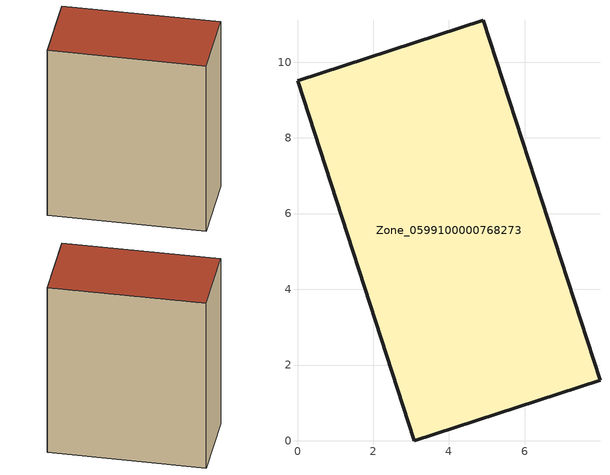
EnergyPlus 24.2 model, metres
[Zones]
Zone_0599100000768273
 floor ground (C_G): 0,9.51 4.91,11.11 7.99,1.6 3.08,0 z3.72
 wall outside (C_F): 4.91,11.11 0,9.51 3.08,0 7.99,1.6 4.91,11.11 z3.72:15.85
 roof outside (C_R): 3.08,0 7.99,1.6 4.91,11.11 0,9.51 z15.85
[BUILDING]
Pand.0599100000768273: North Axis=0; Terrain=City; Loads Convergence Tolerance Value=0.04; Temperature Convergence Tolerance Value=0.4; Solar Distribution=FullExterior; Maximum Number of Warmup Days=25; Minimum Number of Warmup Days=1
[Site:Location]
Rotterdam.The.Hague.AP_ZH_NLD Design_Conditions: Latitude=51.96; Longitude=4.45; Time Zone=1; Elevation=-4.5
[SITE:GROUNDTEMPERATURE:BUILDINGSURFACE]
18, 18, 18, 18, 18, 18, 18, 18, 18, 18, 18, 18
[MATERIAL] Thermal Absorptance=0.9; Solar Absorptance=0.7; Visible Absorptance=0.7
Name | Roughness | Thickness | Conductivity | Density | Specific Heat
G.TI.2006-2014 | MediumSmooth | 0.15 | 0.06 | 540 | 1210
F.TI.2006-2014 | Rough | 0.3 | 0.12 | 1920 | 840
R.TI.2006-2014 | MediumRough | 0.2 | 0.08 | 1500 | 1000
[CONSTRUCTION]
C_G: G.TI.2006-2014
C_F: F.TI.2006-2014
C_R: R.TI.2006-2014
[ZONE]
Zone_0599100000768273: Type=1; Multiplier=1; Ceiling Height=Autocalculate; Volume=Autocalculate; Floor Area=autocalculate; Part of Total Floor Area=Yes
[ZONEINFILTRATION:DESIGNFLOWRATE]
Infil_Zone_0599100000768273: Zone or ZoneList or Space or SpaceList=Zone_0599100000768273; Schedule=AlwaysOn; Design Flow Rate Calculation Method=Flow/Area; Flow Rate per Floor Area=0.0015; Constant Term Coefficient=1; Temperature Term Coefficient=0; Velocity Term Coefficient=0; Velocity Squared Term Coefficient=0
[HVACTEMPLATE:ZONE:IDEALLOADSAIRSYSTEM]
Zone_0599100000768273: Maximum Heating Supply Air Temperature=50; Minimum Cooling Supply Air Temperature=13; Maximum Heating Supply Air Humidity Ratio=0.0156; Minimum Cooling Supply Air Humidity Ratio=0.0077; Heating Limit=NoLimit; Cooling Limit=NoLimit; Dehumidification Control Type=ConstantSensibleHeatRatio; Cooling Sensible Heat Ratio=0.7; Dehumidification Setpoint=60; Humidification Control Type=None; Humidification Setpoint=30; Outdoor Air Method=None; Outdoor Air Flow Rate per Person=0.00944; Outdoor Air Flow Rate per Zone Floor Area=0; Outdoor Air Flow Rate per Zone=0; Demand Controlled Ventilation Type=None; Outdoor Air Economizer Type=NoEconomizer; Heat Recovery Type=None; Sensible Heat Recovery Effectiveness=0.7; Latent Heat Recovery Effectiveness=0.65
[ZONECONTROL:THERMOSTAT]
ThermostatControl_Zone_0599100000768273: Zone or ZoneList=Zone_0599100000768273; Control Type Schedule=DualSetpointControlType; Control 1=Thermostat_Zone_0599100000768273; Temperature Difference Between Cutout And Setpoint=0
[THERMOSTATSETPOINT:DUALSETPOINT]
Thermostat_Zone_0599100000768273: Heating Setpoint Temperature Schedule=HeatingSetpoint_Zone_0599100000768273; Cooling Setpoint Temperature Schedule=CoolingSetpoint_Zone_0599100000768273
[SCHEDULE:COMPACT]
HeatingSetpoint_Zone_0599100000768273: Through: 12/31, For: AllDays, Until: 24:00, 21
CoolingSetpoint_Zone_0599100000768273: Through: 12/31, For: AllDays, Until: 24:00, 24
DualSetpointControlType: Through: 12/31, For: AllDays, Until: 24:00, 4
AlwaysOn: Through: 12/31, For: AllDays, Until: 24:00, 1
